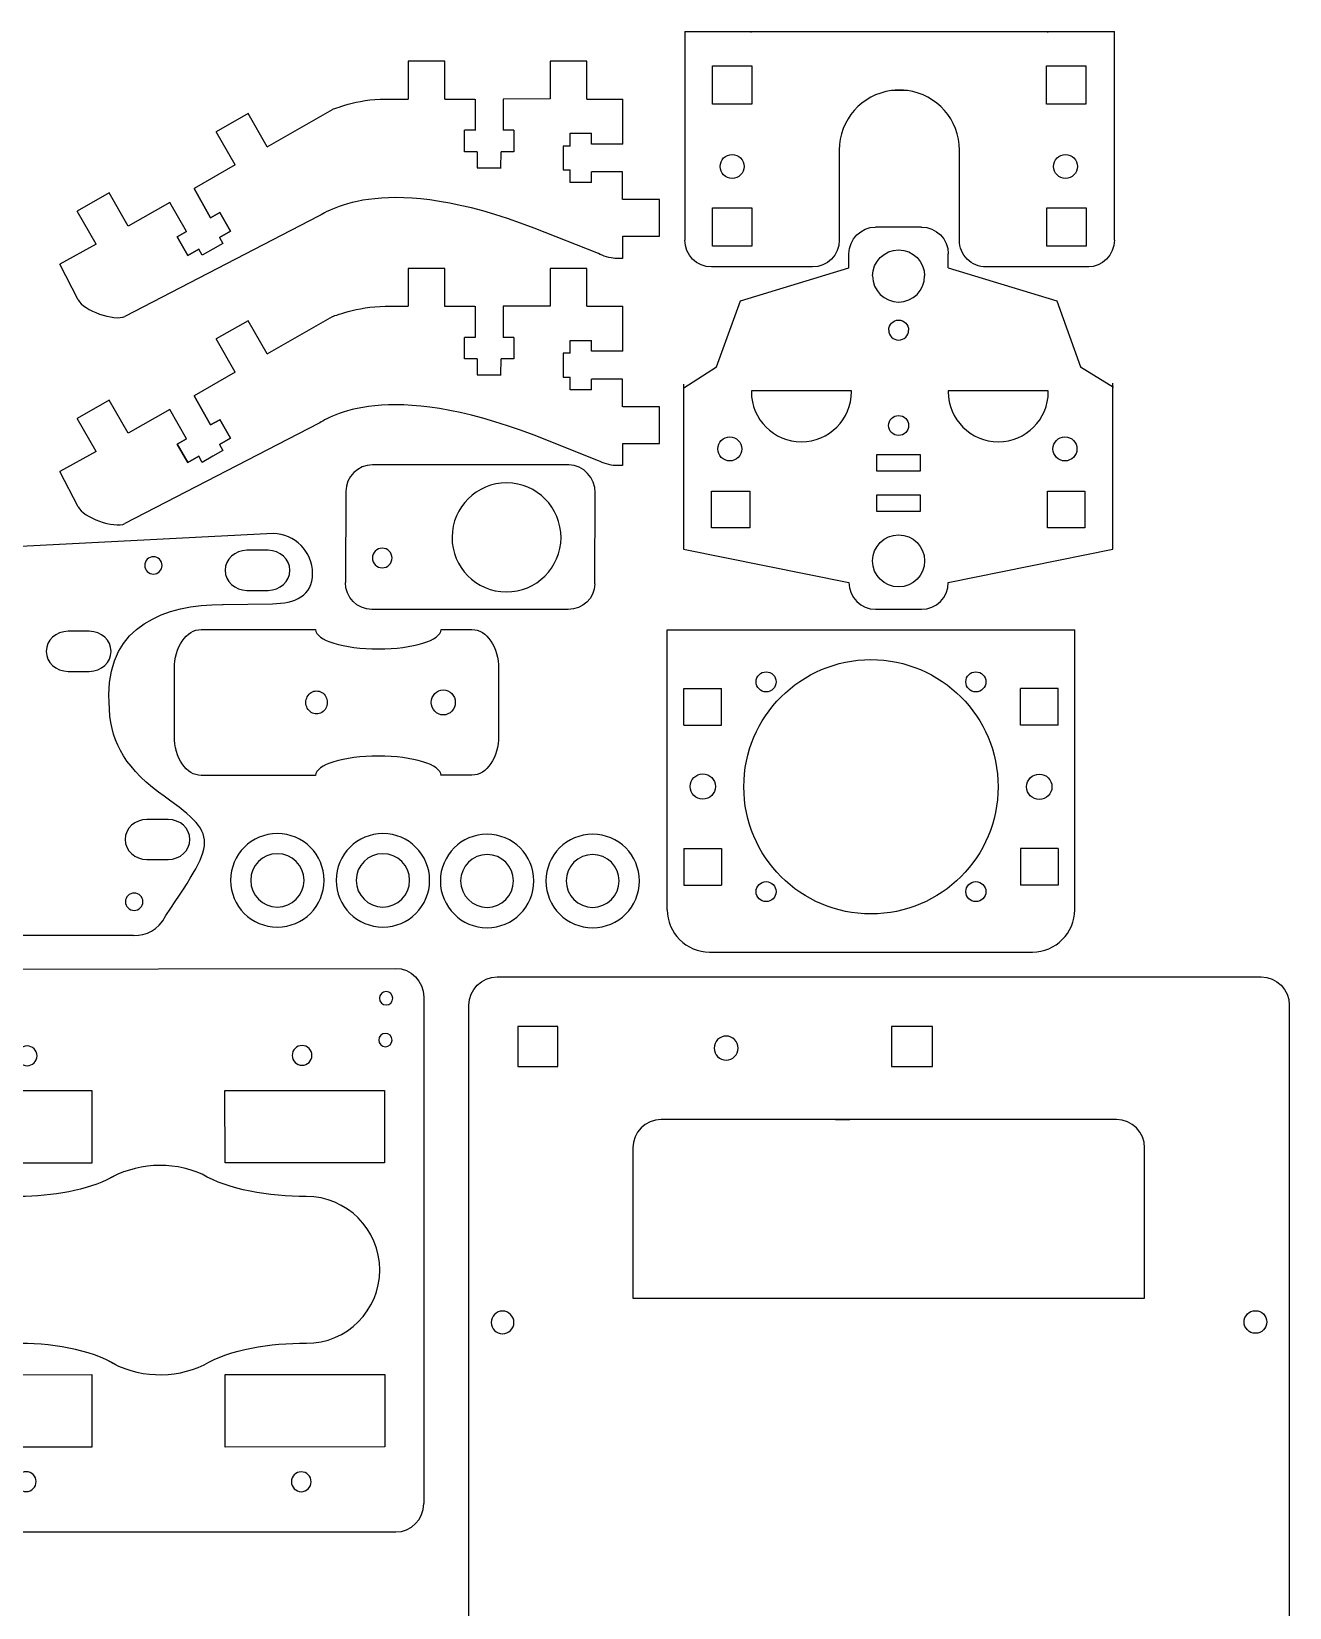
# Model space of a CAD drawing. Header units: inches. Extents: x 9 to 539, y -641 to -10.
# Drawn here: x 350.4 to 539, y -251 to -14.9 of the extents above; entities that cross this region are included whole.
import ezdxf

# ---------------------------------------------------------------- set-up
doc = ezdxf.new("R2010")
doc.units = ezdxf.units.IN
doc.header["$MEASUREMENT"] = 0
doc.layers.add('Layer 2', color=7, linetype='Continuous')

# ---------------------------------------------------------------- blocks, each defined once
blk = doc.blocks.new('block 4')
at = {"layer": 'Layer 2', "color": 250, "lineweight": 25, "true_color": 0x231f20}
for points, knots in [([(330.16, -121.98), (330.16, -132.09), (325.19, -140.27), (319.05, -140.27), (319.05, -140.27), (302.58, -140.27), (302.58, -140.27), (302.58, -140.27), (302.61, -140.23), (302.61, -140.23), (299.84, -140.23), (297.59, -142.48), (297.59, -145.25), (297.59, -148.02), (299.84, -150.26), (302.61, -150.26), (302.61, -150.26), (302.74, -150.3), (302.74, -150.3), (302.74, -150.3), (365.75, -150.3), (365.75, -150.3), (365.75, -150.3), (365.75, -150.33), (365.75, -150.33), (367.66, -150.33), (369.41, -149.61), (370.57, -147.35), (378.63, -135.4), (378.63, -135.4), (368.57, -128.19), (363.37, -123.67), (362.05, -120.44), (362.05, -114.27), (362.05, -103.97), (370.43, -100.76), (379.06, -100.76), (379.06, -100.76), (379.16, -100.76), (379.16, -100.76), (379.16, -100.76), (386.57, -100.63), (386.57, -100.63), (389.89, -100.63), (392.58, -99.45), (392.58, -96.13), (392.58, -92.83), (389.92, -90.16), (386.64, -90.13), (386.64, -90.13), (335.2, -92.75), (335.2, -92.75), (335.2, -92.75), (335.4, -88.02), (335.4, -88.02), (335.4, -84.63), (333.89, -83.14), (332.03, -83.14), (332.03, -83.14), (327.51, -83.06), (327.51, -83.06), (325.64, -83.06), (324.14, -84.55), (324.14, -87.93), (324.14, -87.93), (324.14, -92.82), (324.14, -92.82), (324.14, -92.82), (324.13, -92.73), (324.13, -92.73), (324.13, -98.59), (324.13, -98.59), (330.15, -105.76)], [0, 0, 0, 0, 1, 1, 1, 2, 2, 2, 3, 3, 3, 4, 4, 4, 5, 5, 5, 6, 6, 6, 7, 7, 7, 8, 8, 8, 9, 9, 9, 10, 10, 10, 11, 11, 11, 12, 12, 12, 13, 13, 13, 14, 14, 14, 15, 15, 15, 16, 16, 16, 17, 17, 17, 18, 18, 18, 19, 19, 19, 20, 20, 20, 21, 21, 21, 22, 22, 22, 23, 23, 23, 24, 24, 24, 24]), ([(370.02, -94.9), (370.02, -95.62), (369.44, -96.2), (368.72, -96.2), (368, -96.2), (367.42, -95.62), (367.42, -94.9), (367.42, -94.18), (368, -93.6), (368.72, -93.6), (369.44, -93.6), (370.02, -94.18), (370.02, -94.9)], [0, 0, 0, 0, 1, 1, 1, 2, 2, 2, 3, 3, 3, 4, 4, 4, 4]), ([(389.17, -95.63), (389.17, -97.29), (387.71, -98.63), (385.91, -98.63), (385.91, -98.63), (382.73, -98.63), (382.73, -98.63), (380.93, -98.63), (379.46, -97.29), (379.46, -95.63), (379.46, -93.97), (380.93, -92.63), (382.73, -92.63), (382.73, -92.63), (385.91, -92.63), (385.91, -92.63), (387.71, -92.63), (389.17, -93.97), (389.17, -95.63)], [0, 0, 0, 0, 1, 1, 1, 2, 2, 2, 3, 3, 3, 4, 4, 4, 5, 5, 5, 6, 6, 6, 6]), ([(362.37, -107.77), (362.37, -109.42), (360.91, -110.77), (359.11, -110.77), (359.11, -110.77), (355.93, -110.77), (355.93, -110.77), (354.12, -110.77), (352.66, -109.42), (352.66, -107.77), (352.66, -106.11), (354.12, -104.76), (355.93, -104.76), (355.93, -104.76), (359.11, -104.76), (359.11, -104.76), (360.91, -104.76), (362.37, -106.11), (362.37, -107.77)], [0, 0, 0, 0, 1, 1, 1, 2, 2, 2, 3, 3, 3, 4, 4, 4, 5, 5, 5, 6, 6, 6, 6]), ([(374.19, -135.95), (374.19, -137.61), (372.73, -138.96), (370.93, -138.96), (370.93, -138.96), (367.75, -138.96), (367.75, -138.96), (365.95, -138.96), (364.48, -137.61), (364.48, -135.95), (364.48, -134.3), (365.95, -132.95), (367.75, -132.95), (367.75, -132.95), (370.93, -132.95), (370.93, -132.95), (372.73, -132.95), (374.19, -134.3), (374.19, -135.95)], [0, 0, 0, 0, 1, 1, 1, 2, 2, 2, 3, 3, 3, 4, 4, 4, 5, 5, 5, 6, 6, 6, 6]), ([(367.14, -145.28), (367.14, -146), (366.55, -146.58), (365.83, -146.58), (365.12, -146.58), (364.53, -146), (364.53, -145.28), (364.53, -144.56), (365.12, -143.98), (365.83, -143.98), (366.55, -143.98), (367.14, -144.56), (367.14, -145.28)], [0, 0, 0, 0, 1, 1, 1, 2, 2, 2, 3, 3, 3, 4, 4, 4, 4])]:
    blk.add_open_spline(points, degree=3, knots=knots, dxfattribs=at)
blk = doc.blocks.new('block 47')
at = {"layer": 'Layer 2', "color": 250, "lineweight": 25, "true_color": 0x231f20}
for points in [[(420.24, -156.55), (534.71, -156.55)], [(538.94, -160.79), (538.97, -406.97)], [(429.34, -163.96), (423.32, -163.96)], [(423.32, -163.96), (423.32, -169.96)], [(429.34, -169.96), (429.34, -163.96)], [(485.47, -163.96), (479.34, -163.96)], [(479.34, -163.96), (479.34, -169.96)], [(485.47, -169.96), (485.47, -163.96)], [(423.32, -169.96), (429.34, -169.96)], [(479.34, -169.96), (485.47, -169.96)], [(470.93, -177.92), (444.79, -177.92)], [(473.07, -177.94), (470.91, -177.94)], [(473.07, -177.92), (470.93, -177.92)], [(513.02, -177.92), (473.07, -177.92)], [(440.56, -182.16), (440.56, -204.65)], [(517.26, -204.65), (517.26, -182.16)], [(440.56, -204.65), (465.8, -204.65)], [(465.62, -204.65), (517.26, -204.65)]]:
    blk.add_lwpolyline(points, dxfattribs=at)
blk.add_open_spline([(538.97, -406.97), (538.97, -409.3), (537.07, -411.2), (534.73, -411.2), (534.73, -411.2), (420.26, -411.2), (420.26, -411.2), (417.92, -411.2), (416.02, -409.3), (416.02, -406.97), (416.02, -406.97), (416, -160.79), (416, -160.79), (416, -158.45), (417.9, -156.55), (420.24, -156.55)], degree=3, knots=[0, 0, 0, 0, 1, 1, 1, 2, 2, 2, 3, 3, 3, 4, 4, 4, 5, 5, 5, 5], dxfattribs=at)
for points in [[(534.71, -156.55), (537.05, -156.55), (538.94, -158.45), (538.94, -160.79)], [(454.54, -165.41), (453.55, -165.41), (452.74, -166.22), (452.74, -167.21)], [(452.74, -167.21), (452.74, -168.2), (453.55, -169.01), (454.54, -169.01)], [(456.34, -167.21), (456.34, -166.22), (455.54, -165.41), (454.54, -165.41)], [(454.54, -169.01), (455.54, -169.01), (456.34, -168.2), (456.34, -167.21)], [(444.79, -177.92), (442.45, -177.92), (440.56, -179.82), (440.56, -182.16)], [(517.26, -182.16), (517.26, -179.82), (515.36, -177.92), (513.02, -177.92)], [(421.04, -206.61), (420.1, -206.61), (419.34, -207.37), (419.34, -208.31)], [(422.74, -208.31), (422.74, -207.37), (421.98, -206.61), (421.04, -206.61)], [(532.16, -208.24), (532.16, -207.31), (532.92, -206.55), (533.86, -206.55)], [(533.86, -206.55), (534.79, -206.55), (535.56, -207.31), (535.56, -208.24)], [(419.34, -208.31), (419.34, -209.25), (420.1, -210.01), (421.04, -210.01)], [(421.04, -210.01), (421.98, -210.01), (422.74, -209.25), (422.74, -208.31)], [(533.86, -209.94), (532.92, -209.94), (532.16, -209.18), (532.16, -208.24)], [(535.56, -208.24), (535.56, -209.18), (534.79, -209.94), (533.86, -209.94)]]:
    blk.add_open_spline(points, degree=3, dxfattribs=at)
blk = doc.blocks.new('block 53')
at = {"layer": 'Layer 2', "color": 250, "lineweight": 25, "true_color": 0x231f20}
for points in [[(394.29, -142.08), (394.29, -145.95), (391.15, -149.08), (387.29, -149.08), (383.42, -149.08), (380.29, -145.95), (380.29, -142.08), (380.29, -138.22), (383.42, -135.08), (387.29, -135.08), (391.15, -135.08), (394.29, -138.22), (394.29, -142.08)], [(391.29, -142.08), (391.29, -144.29), (389.5, -146.08), (387.29, -146.08), (385.08, -146.08), (383.29, -144.29), (383.29, -142.08), (383.29, -139.87), (385.08, -138.08), (387.29, -138.08), (389.5, -138.08), (391.29, -139.87), (391.29, -142.08)]]:
    blk.add_open_spline(points, degree=3, knots=[0, 0, 0, 0, 1, 1, 1, 2, 2, 2, 3, 3, 3, 4, 4, 4, 4], dxfattribs=at)
blk = doc.blocks.new('block 54')
at = {"layer": 'Layer 2', "color": 250, "lineweight": 25, "true_color": 0x231f20}
for points in [[(425.72, -142.17), (425.72, -146.03), (422.58, -149.17), (418.72, -149.17), (414.85, -149.17), (411.72, -146.03), (411.72, -142.17), (411.72, -138.3), (414.85, -135.17), (418.72, -135.17), (422.58, -135.17), (425.72, -138.3), (425.72, -142.17)], [(422.68, -142.17), (422.68, -144.36), (420.9, -146.13), (418.72, -146.13), (416.53, -146.13), (414.76, -144.36), (414.76, -142.17), (414.76, -139.98), (416.53, -138.21), (418.72, -138.21), (420.9, -138.21), (422.68, -139.98), (422.68, -142.17)]]:
    blk.add_open_spline(points, degree=3, knots=[0, 0, 0, 0, 1, 1, 1, 2, 2, 2, 3, 3, 3, 4, 4, 4, 4], dxfattribs=at)
blk = doc.blocks.new('block 55')
at = {"layer": 'Layer 2', "color": 250, "lineweight": 25, "true_color": 0x231f20}
for points in [[(410.11, -142.08), (410.11, -145.95), (406.98, -149.08), (403.11, -149.08), (399.25, -149.08), (396.11, -145.95), (396.11, -142.08), (396.11, -138.22), (399.25, -135.08), (403.11, -135.08), (406.98, -135.08), (410.11, -138.22), (410.11, -142.08)], [(407.11, -142.08), (407.11, -144.29), (405.32, -146.08), (403.11, -146.08), (400.9, -146.08), (399.11, -144.29), (399.11, -142.08), (399.11, -139.87), (400.9, -138.08), (403.11, -138.08), (405.32, -138.08), (407.11, -139.87), (407.11, -142.08)]]:
    blk.add_open_spline(points, degree=3, knots=[0, 0, 0, 0, 1, 1, 1, 2, 2, 2, 3, 3, 3, 4, 4, 4, 4], dxfattribs=at)
blk = doc.blocks.new('block 56')
at = {"layer": 'Layer 2', "color": 250, "lineweight": 25, "true_color": 0x231f20}
for points in [[(441.54, -142.17), (441.54, -146.03), (438.41, -149.17), (434.54, -149.17), (430.68, -149.17), (427.54, -146.03), (427.54, -142.17), (427.54, -138.3), (430.68, -135.17), (434.54, -135.17), (438.41, -135.17), (441.54, -138.3), (441.54, -142.17)], [(438.5, -142.17), (438.5, -144.36), (436.73, -146.13), (434.54, -146.13), (432.36, -146.13), (430.58, -144.36), (430.58, -142.17), (430.58, -139.98), (432.36, -138.21), (434.54, -138.21), (436.73, -138.21), (438.5, -139.98), (438.5, -142.17)]]:
    blk.add_open_spline(points, degree=3, knots=[0, 0, 0, 0, 1, 1, 1, 2, 2, 2, 3, 3, 3, 4, 4, 4, 4], dxfattribs=at)
blk = doc.blocks.new('block 57')
at = {"layer": 'Layer 2', "color": 250, "lineweight": 25, "true_color": 0x231f20}
for points in [[(371.86, -120.46), (371.86, -110.4)], [(420.45, -110.4), (420.45, -120.46)]]:
    blk.add_lwpolyline(points, dxfattribs=at)
for points in [[(371.86, -110.4), (371.86, -107.15), (373.65, -104.5), (375.86, -104.5)], [(375.86, -104.5), (375.86, -104.5), (384.11, -104.5), (393.02, -104.5)], [(393.02, -104.5), (393.02, -106.11), (397.23, -107.4), (402.43, -107.4)], [(402.43, -107.4), (407.62, -107.4), (411.83, -106.11), (411.83, -104.5)], [(411.83, -104.5), (414.69, -104.5), (416.45, -104.5), (416.45, -104.5)], [(416.45, -104.5), (418.66, -104.5), (420.45, -107.14), (420.45, -110.4)], [(391.56, -115.42), (391.56, -115.12), (391.64, -114.82), (391.78, -114.56)], [(391.78, -116.28), (391.64, -116.02), (391.56, -115.72), (391.56, -115.42)], [(391.78, -114.56), (391.92, -114.3), (392.12, -114.08), (392.36, -113.93)], [(392.36, -113.93), (392.61, -113.78), (392.89, -113.7), (393.16, -113.7)], [(393.16, -113.7), (393.44, -113.7), (393.72, -113.78), (393.96, -113.93)], [(393.96, -113.93), (394.21, -114.08), (394.41, -114.3), (394.55, -114.56)], [(394.55, -114.56), (394.69, -114.82), (394.76, -115.12), (394.76, -115.42)], [(394.76, -115.42), (394.76, -115.72), (394.69, -116.02), (394.55, -116.28)], [(410.36, -115.42), (410.36, -114.39), (411.17, -113.55), (412.16, -113.55)], [(412.16, -117.3), (411.17, -117.3), (410.36, -116.46), (410.36, -115.42)], [(412.16, -113.55), (413.15, -113.55), (413.96, -114.39), (413.96, -115.42)], [(413.96, -115.42), (413.96, -116.46), (413.15, -117.3), (412.16, -117.3)], [(392.36, -116.91), (392.12, -116.76), (391.92, -116.54), (391.78, -116.28)], [(393.16, -117.14), (392.89, -117.14), (392.61, -117.06), (392.36, -116.91)], [(393.96, -116.91), (393.72, -117.06), (393.44, -117.14), (393.16, -117.14)], [(394.55, -116.28), (394.41, -116.54), (394.21, -116.76), (393.96, -116.91)], [(375.86, -126.36), (373.65, -126.36), (371.86, -123.72), (371.86, -120.46)], [(420.45, -120.42), (420.45, -123.68), (418.66, -126.32), (416.45, -126.32)], [(402.43, -123.46), (397.23, -123.46), (393.02, -124.76), (393.02, -126.36)], [(411.83, -126.36), (411.83, -124.76), (407.62, -123.46), (402.43, -123.46)], [(393.02, -126.36), (384.11, -126.36), (375.86, -126.36), (375.86, -126.36)], [(416.39, -126.32), (415.87, -126.32), (412.47, -126.32), (411.83, -126.32)]]:
    blk.add_open_spline(points, degree=3, dxfattribs=at)
blk = doc.blocks.new('block 79')
at = {"layer": 'Layer 2', "color": 250, "lineweight": 25, "true_color": 0x231f20}
for points in [[(430.96, -79.84), (401.57, -79.84)], [(397.55, -83.82), (397.48, -97.47)], [(434.86, -97.66), (434.94, -84.02)]]:
    blk.add_lwpolyline(points, dxfattribs=at)
for points in [[(401.57, -79.84), (399.36, -79.83), (397.56, -81.61), (397.55, -83.82)], [(434.94, -84.02), (434.95, -81.81), (433.17, -79.86), (430.96, -79.84)], [(421.68, -82.54), (417.17, -82.51), (413.49, -86.15), (413.47, -90.66)], [(429.8, -90.74), (429.82, -86.23), (426.18, -82.56), (421.68, -82.54)], [(413.47, -90.66), (413.45, -95.16), (417.08, -98.84), (421.59, -98.86)], [(421.59, -98.86), (426.1, -98.89), (429.77, -95.25), (429.8, -90.74)]]:
    blk.add_open_spline(points, degree=3, dxfattribs=at)
blk.add_open_spline([(434.86, -97.66), (434.85, -99.87), (433.05, -101.5), (430.85, -101.49), (430.85, -101.49), (430.37, -101.49), (430.37, -101.49), (430.37, -101.49), (430.37, -101.49), (430.37, -101.49), (430.32, -101.49), (430.26, -101.49), (430.21, -101.49), (430.21, -101.49), (401.45, -101.49), (401.45, -101.49), (399.25, -101.47), (397.46, -99.67), (397.48, -97.47)], degree=3, knots=[0, 0, 0, 0, 1, 1, 1, 2, 2, 2, 3, 3, 3, 4, 4, 4, 5, 5, 5, 6, 6, 6, 6], dxfattribs=at)
blk = doc.blocks.new('block 78')
at = {"layer": 'Layer 2', "color": 250, "lineweight": 25, "true_color": 0x231f20}
blk.add_open_spline([(403.01, -95.25), (402.2, -95.25), (401.54, -94.59), (401.54, -93.78), (401.54, -92.97), (402.2, -92.32), (403.01, -92.32), (403.82, -92.32), (404.47, -92.97), (404.47, -93.78), (404.47, -94.59), (403.82, -95.25), (403.01, -95.25)], degree=3, knots=[0, 0, 0, 0, 1, 1, 1, 2, 2, 2, 3, 3, 3, 4, 4, 4, 4], dxfattribs=at)
at = {"layer": 'Layer 2'}
blk.add_blockref('block 79', (0, 0), dxfattribs=at)
blk = doc.blocks.new('block 80')
at = {"layer": 'Layer 2', "color": 250, "lineweight": 25, "true_color": 0x231f20}
for points in [[(335.56, -184.44), (335.55, -173.58)], [(335.68, -173.58), (359.48, -173.57)], [(359.48, -173.57), (359.48, -184.43)], [(379.44, -173.56), (403.36, -173.55)], [(379.45, -184.42), (379.44, -173.56)], [(403.36, -173.55), (403.37, -184.41)], [(359.48, -184.43), (335.56, -184.44)], [(403.37, -184.41), (379.45, -184.42)], [(335.58, -227), (335.57, -216.14)], [(335.7, -216.14), (359.5, -216.13)], [(359.5, -216.13), (359.5, -226.99)], [(379.46, -216.12), (403.38, -216.11)], [(379.47, -226.98), (379.46, -216.12)], [(403.38, -216.11), (403.39, -226.97)], [(359.5, -226.99), (335.58, -227)], [(403.39, -226.97), (379.47, -226.98)], [(333.93, -239.7), (353.54, -239.7)], [(353.12, -239.7), (405.02, -239.7)]]:
    blk.add_lwpolyline(points, dxfattribs=at)
for points, knots in [([(333.93, -239.7), (331.59, -239.7), (329.68, -237.83), (329.68, -235.5), (329.68, -235.5), (329.68, -159.59), (329.68, -159.59), (329.68, -157.26), (331.55, -155.36), (333.89, -155.36), (333.89, -155.36), (404.98, -155.26), (404.98, -155.26), (407.32, -155.26), (409.24, -157.22), (409.24, -159.56), (409.24, -159.56), (409.24, -235.46), (409.24, -235.46)], [0, 0, 0, 0, 1, 1, 1, 2, 2, 2, 3, 3, 3, 4, 4, 4, 5, 5, 5, 6, 6, 6, 6]), ([(404.59, -159.75), (404.59, -160.3), (404.14, -160.75), (403.59, -160.75), (403.03, -160.75), (402.59, -160.3), (402.59, -159.75), (402.59, -159.19), (403.03, -158.75), (403.59, -158.75), (404.14, -158.75), (404.59, -159.19), (404.59, -159.75)], [0, 0, 0, 0, 1, 1, 1, 2, 2, 2, 3, 3, 3, 4, 4, 4, 4]), ([(404.48, -166), (404.48, -166.55), (404.03, -167), (403.48, -167), (402.93, -167), (402.48, -166.55), (402.48, -166), (402.48, -165.45), (402.93, -165), (403.48, -165), (404.03, -165), (404.48, -165.45), (404.48, -166)], [0, 0, 0, 0, 1, 1, 1, 2, 2, 2, 3, 3, 3, 4, 4, 4, 4]), ([(351.27, -168.37), (351.27, -169.19), (350.61, -169.85), (349.79, -169.85), (348.97, -169.85), (348.3, -169.19), (348.3, -168.37), (348.3, -167.55), (348.97, -166.88), (349.79, -166.88), (350.61, -166.88), (351.27, -167.55), (351.27, -168.37)], [0, 0, 0, 0, 1, 1, 1, 2, 2, 2, 3, 3, 3, 4, 4, 4, 4]), ([(392.48, -168.31), (392.48, -169.13), (391.81, -169.79), (390.99, -169.79), (390.17, -169.79), (389.51, -169.13), (389.51, -168.31), (389.51, -167.49), (390.17, -166.82), (390.99, -166.82), (391.81, -166.82), (392.48, -167.49), (392.48, -168.31)], [0, 0, 0, 0, 1, 1, 1, 2, 2, 2, 3, 3, 3, 4, 4, 4, 4]), ([(363.09, -186.23), (359.66, -188.29), (354.55, -189.25), (349.53, -189.43), (349.53, -189.43), (347.64, -189.46), (347.59, -189.47), (341.59, -189.55), (336.75, -194.44), (336.75, -200.47)], [0, 0, 0, 0, 1, 1, 1, 2, 2, 2, 3, 3, 3, 3]), ([(351.15, -232.16), (351.15, -232.98), (350.49, -233.65), (349.67, -233.65), (348.85, -233.65), (348.18, -232.98), (348.18, -232.16), (348.18, -231.34), (348.85, -230.68), (349.67, -230.68), (350.49, -230.68), (351.15, -231.34), (351.15, -232.16)], [0, 0, 0, 0, 1, 1, 1, 2, 2, 2, 3, 3, 3, 4, 4, 4, 4]), ([(392.36, -232.18), (392.36, -233), (391.7, -233.67), (390.88, -233.67), (390.06, -233.67), (389.39, -233), (389.39, -232.18), (389.39, -231.36), (390.06, -230.7), (390.88, -230.7), (391.7, -230.7), (392.36, -231.36), (392.36, -232.18)], [0, 0, 0, 0, 1, 1, 1, 2, 2, 2, 3, 3, 3, 4, 4, 4, 4])]:
    blk.add_open_spline(points, degree=3, knots=knots, dxfattribs=at)
for points in [[(376.03, -186.11), (371.32, -184.03), (366.01, -184.46), (361.76, -186.95)], [(391.58, -189.44), (386.12, -189.44), (379.87, -188.42), (376.03, -186.11)], [(402.64, -200.44), (402.63, -194.36), (397.71, -189.44), (391.63, -189.44)], [(336.75, -200.47), (336.75, -206.54), (341.68, -211.46), (347.75, -211.46)], [(391.64, -211.44), (397.72, -211.44), (402.64, -206.51), (402.64, -200.44)], [(363.15, -214.67), (359.31, -212.38), (353.13, -211.32), (347.8, -211.46)], [(376.3, -214.67), (380.13, -212.37), (386.31, -211.31), (391.64, -211.44)], [(361.73, -213.93), (366.38, -216.68), (371.75, -216.81), (376.3, -214.67)], [(405.02, -239.7), (407.36, -239.7), (409.24, -237.8), (409.24, -235.46)]]:
    blk.add_open_spline(points, degree=3, dxfattribs=at)
blk = doc.blocks.new('block 90')
at = {"layer": 'Layer 2', "color": 250, "lineweight": 25, "true_color": 0x231f20}
blk.add_lwpolyline([(452.07, -152.82), (500.43, -152.82)], dxfattribs=at)
blk = doc.blocks.new('block 91')
at = {"layer": 'Layer 2', "color": 250, "lineweight": 25, "true_color": 0x231f20}
blk.add_lwpolyline([(445.72, -104.57), (506.78, -104.57)], dxfattribs=at)
blk = doc.blocks.new('block 92')
at = {"layer": 'Layer 2', "color": 250, "lineweight": 25, "true_color": 0x231f20}
blk.add_lwpolyline([(506.78, -146.47), (506.78, -104.57)], dxfattribs=at)
blk = doc.blocks.new('block 93')
at = {"layer": 'Layer 2', "color": 250, "lineweight": 25, "true_color": 0x231f20}
blk.add_open_spline([(500.43, -152.82), (503.94, -152.82), (506.78, -149.98), (506.78, -146.47)], degree=3, dxfattribs=at)
blk = doc.blocks.new('block 94')
at = {"layer": 'Layer 2', "color": 250, "lineweight": 25, "true_color": 0x231f20}
blk.add_lwpolyline([(445.72, -146.47), (445.72, -104.57)], dxfattribs=at)
blk = doc.blocks.new('block 95')
at = {"layer": 'Layer 2', "color": 250, "lineweight": 25, "true_color": 0x231f20}
blk.add_open_spline([(445.72, -146.47), (445.72, -149.98), (448.56, -152.82), (452.07, -152.82)], degree=3, dxfattribs=at)
blk = doc.blocks.new('block 96')
at = {"layer": 'Layer 2', "color": 250, "lineweight": 25, "true_color": 0x231f20}
blk.add_open_spline([(495.3, -128.06), (495.3, -117.54), (486.77, -109.01), (476.25, -109.01), (465.73, -109.01), (457.2, -117.54), (457.2, -128.06), (457.2, -138.58), (465.73, -147.11), (476.25, -147.11), (486.77, -147.11), (495.3, -138.58), (495.3, -128.06), (495.3, -128.06), (495.3, -128.06), (495.3, -128.06)], degree=3, knots=[0, 0, 0, 0, 1, 1, 1, 2, 2, 2, 3, 3, 3, 4, 4, 4, 5, 5, 5, 5], dxfattribs=at)
blk = doc.blocks.new('block 97')
at = {"layer": 'Layer 2', "color": 250, "lineweight": 25, "true_color": 0x231f20}
blk.add_open_spline([(462.03, -143.77), (462.03, -142.95), (461.36, -142.27), (460.53, -142.27), (459.71, -142.27), (459.03, -142.95), (459.03, -143.77), (459.03, -144.6), (459.71, -145.27), (460.53, -145.27), (461.36, -145.27), (462.03, -144.6), (462.03, -143.77), (462.03, -143.77), (462.03, -143.77), (462.03, -143.77)], degree=3, knots=[0, 0, 0, 0, 1, 1, 1, 2, 2, 2, 3, 3, 3, 4, 4, 4, 5, 5, 5, 5], dxfattribs=at)
blk = doc.blocks.new('block 98')
at = {"layer": 'Layer 2', "color": 250, "lineweight": 25, "true_color": 0x231f20}
blk.add_open_spline([(462.03, -112.34), (462.03, -111.51), (461.36, -110.84), (460.53, -110.84), (459.71, -110.84), (459.03, -111.51), (459.03, -112.34), (459.03, -113.17), (459.71, -113.84), (460.53, -113.84), (461.36, -113.84), (462.03, -113.17), (462.03, -112.34), (462.03, -112.34), (462.03, -112.34), (462.03, -112.34)], degree=3, knots=[0, 0, 0, 0, 1, 1, 1, 2, 2, 2, 3, 3, 3, 4, 4, 4, 5, 5, 5, 5], dxfattribs=at)
blk = doc.blocks.new('block 99')
at = {"layer": 'Layer 2', "color": 250, "lineweight": 25, "true_color": 0x231f20}
blk.add_open_spline([(493.47, -143.77), (493.47, -142.95), (492.79, -142.27), (491.97, -142.27), (491.14, -142.27), (490.47, -142.95), (490.47, -143.77), (490.47, -144.6), (491.14, -145.27), (491.97, -145.27), (492.79, -145.27), (493.47, -144.6), (493.47, -143.77), (493.47, -143.77), (493.47, -143.77), (493.47, -143.77)], degree=3, knots=[0, 0, 0, 0, 1, 1, 1, 2, 2, 2, 3, 3, 3, 4, 4, 4, 5, 5, 5, 5], dxfattribs=at)
blk = doc.blocks.new('block 100')
at = {"layer": 'Layer 2', "color": 250, "lineweight": 25, "true_color": 0x231f20}
blk.add_open_spline([(493.47, -112.34), (493.47, -111.51), (492.79, -110.84), (491.97, -110.84), (491.14, -110.84), (490.47, -111.51), (490.47, -112.34), (490.47, -113.17), (491.14, -113.84), (491.97, -113.84), (492.79, -113.84), (493.47, -113.17), (493.47, -112.34), (493.47, -112.34), (493.47, -112.34), (493.47, -112.34)], degree=3, knots=[0, 0, 0, 0, 1, 1, 1, 2, 2, 2, 3, 3, 3, 4, 4, 4, 5, 5, 5, 5], dxfattribs=at)
blk = doc.blocks.new('block 101')
at = {"layer": 'Layer 2', "color": 250, "lineweight": 25, "true_color": 0x231f20}
blk.add_lwpolyline([(448.21, -142.81), (453.83, -142.81)], dxfattribs=at)
blk = doc.blocks.new('block 102')
at = {"layer": 'Layer 2', "color": 250, "lineweight": 25, "true_color": 0x231f20}
blk.add_lwpolyline([(448.21, -137.31), (453.83, -137.31)], dxfattribs=at)
blk = doc.blocks.new('block 103')
at = {"layer": 'Layer 2', "color": 250, "lineweight": 25, "true_color": 0x231f20}
blk.add_lwpolyline([(448.21, -113.31), (453.83, -113.31)], dxfattribs=at)
blk = doc.blocks.new('block 104')
at = {"layer": 'Layer 2', "color": 250, "lineweight": 25, "true_color": 0x231f20}
blk.add_lwpolyline([(448.21, -118.81), (453.83, -118.81)], dxfattribs=at)
blk = doc.blocks.new('block 105')
at = {"layer": 'Layer 2', "color": 250, "lineweight": 25, "true_color": 0x231f20}
blk.add_lwpolyline([(453.83, -118.81), (453.83, -113.31)], dxfattribs=at)
blk = doc.blocks.new('block 106')
at = {"layer": 'Layer 2', "color": 250, "lineweight": 25, "true_color": 0x231f20}
blk.add_lwpolyline([(448.21, -118.81), (448.21, -113.31)], dxfattribs=at)
blk = doc.blocks.new('block 107')
at = {"layer": 'Layer 2', "color": 250, "lineweight": 25, "true_color": 0x231f20}
blk.add_lwpolyline([(453.83, -137.31), (453.83, -142.81)], dxfattribs=at)
blk = doc.blocks.new('block 108')
at = {"layer": 'Layer 2', "color": 250, "lineweight": 25, "true_color": 0x231f20}
blk.add_lwpolyline([(448.21, -137.31), (448.21, -142.81)], dxfattribs=at)
blk = doc.blocks.new('block 109')
at = {"layer": 'Layer 2', "color": 250, "lineweight": 25, "true_color": 0x231f20}
blk.add_lwpolyline([(504.29, -142.81), (498.67, -142.81)], dxfattribs=at)
blk = doc.blocks.new('block 110')
at = {"layer": 'Layer 2', "color": 250, "lineweight": 25, "true_color": 0x231f20}
blk.add_lwpolyline([(504.29, -137.31), (498.67, -137.31)], dxfattribs=at)
blk = doc.blocks.new('block 111')
at = {"layer": 'Layer 2', "color": 250, "lineweight": 25, "true_color": 0x231f20}
blk.add_lwpolyline([(504.29, -113.31), (498.67, -113.31)], dxfattribs=at)
blk = doc.blocks.new('block 112')
at = {"layer": 'Layer 2', "color": 250, "lineweight": 25, "true_color": 0x231f20}
blk.add_lwpolyline([(504.29, -118.81), (498.67, -118.81)], dxfattribs=at)
blk = doc.blocks.new('block 113')
at = {"layer": 'Layer 2', "color": 250, "lineweight": 25, "true_color": 0x231f20}
blk.add_lwpolyline([(498.67, -118.81), (498.67, -113.31)], dxfattribs=at)
blk = doc.blocks.new('block 114')
at = {"layer": 'Layer 2', "color": 250, "lineweight": 25, "true_color": 0x231f20}
blk.add_lwpolyline([(504.29, -118.81), (504.29, -113.31)], dxfattribs=at)
blk = doc.blocks.new('block 115')
at = {"layer": 'Layer 2', "color": 250, "lineweight": 25, "true_color": 0x231f20}
blk.add_lwpolyline([(498.67, -137.31), (498.67, -142.81)], dxfattribs=at)
blk = doc.blocks.new('block 116')
at = {"layer": 'Layer 2', "color": 250, "lineweight": 25, "true_color": 0x231f20}
blk.add_lwpolyline([(504.29, -137.31), (504.29, -142.81)], dxfattribs=at)
blk = doc.blocks.new('block 89')
at = {"layer": 'Layer 2', "color": 250, "lineweight": 25, "true_color": 0x231f20}
for points in [[(452.94, -128.02), (452.94, -126.97), (452.09, -126.12), (451.04, -126.12), (449.99, -126.12), (449.14, -126.97), (449.14, -128.02), (449.14, -129.07), (449.99, -129.92), (451.04, -129.92), (452.09, -129.92), (452.94, -129.07), (452.94, -128.02)], [(503.37, -128.06), (503.37, -127.01), (502.52, -126.16), (501.47, -126.16), (500.42, -126.16), (499.57, -127.01), (499.57, -128.06), (499.57, -129.11), (500.42, -129.96), (501.47, -129.96), (502.52, -129.96), (503.37, -129.11), (503.37, -128.06)]]:
    blk.add_open_spline(points, degree=3, knots=[0, 0, 0, 0, 1, 1, 1, 2, 2, 2, 3, 3, 3, 4, 4, 4, 4], dxfattribs=at)
at = {"layer": 'Layer 2'}
for name in ['block 91', 'block 94', 'block 92', 'block 96', 'block 98', 'block 100', 'block 103', 'block 106', 'block 105', 'block 111', 'block 113', 'block 114', 'block 104', 'block 112', 'block 102', 'block 108', 'block 107', 'block 110', 'block 115', 'block 116', 'block 101', 'block 97', 'block 99', 'block 109', 'block 95', 'block 93', 'block 90']:
    blk.add_blockref(name, (0, 0), dxfattribs=at)
blk = doc.blocks.new('block 118')
at = {"layer": 'Layer 2', "color": 250, "lineweight": 25, "true_color": 0x231f20}
for points in [[(483.83, -44.21), (476.95, -44.21)], [(472.95, -50.31), (472.95, -48.21)], [(487.83, -50.31), (487.83, -48.21)], [(448.21, -68.29), (453.12, -65.13), (456.69, -55.25), (472.95, -50.31)], [(487.83, -50.31), (504.08, -55.25), (507.66, -65.13), (512.58, -68.17)], [(448.13, -67.73), (448.13, -68.73), (448.13, -92.46)], [(512.5, -92.46), (512.5, -68.73), (512.5, -67.61)], [(477.15, -78.28), (483.64, -78.28)], [(477.15, -80.78), (477.15, -78.28)], [(483.64, -78.28), (483.64, -80.78)], [(483.64, -80.78), (477.15, -80.78)], [(452.34, -83.75), (458.09, -83.75)], [(452.34, -89.25), (452.34, -83.75)], [(458.09, -83.75), (458.09, -89.25)], [(477.15, -84.31), (483.64, -84.31)], [(477.15, -86.8), (477.15, -84.31)], [(483.64, -84.31), (483.64, -86.8)], [(502.7, -83.75), (508.32, -83.75)], [(502.7, -89.25), (502.7, -83.75)], [(508.32, -83.75), (508.32, -89.25)], [(483.64, -86.8), (477.15, -86.8)], [(458.09, -89.25), (452.34, -89.25)], [(508.32, -89.25), (502.7, -89.25)], [(448.13, -92.46), (472.95, -97.47)], [(487.83, -97.47), (512.51, -92.46)], [(476.95, -101.47), (483.83, -101.47)]]:
    blk.add_lwpolyline(points, dxfattribs=at)
for points in [[(472.95, -48.21), (472.95, -46), (474.74, -44.21), (476.95, -44.21)], [(483.83, -44.21), (486.04, -44.21), (487.83, -46), (487.83, -48.21)], [(476.49, -51.53), (476.49, -49.38), (478.24, -47.63), (480.39, -47.63)], [(480.39, -47.63), (482.55, -47.63), (484.29, -49.38), (484.29, -51.53)], [(476.49, -51.53), (476.49, -53.69), (478.24, -55.43), (480.39, -55.43)], [(480.39, -55.43), (482.55, -55.43), (484.29, -53.69), (484.29, -51.53)], [(478.9, -59.64), (478.9, -58.81), (479.57, -58.14), (480.39, -58.14)], [(480.39, -58.14), (481.22, -58.14), (481.89, -58.81), (481.89, -59.64)], [(478.9, -59.64), (478.9, -60.47), (479.57, -61.14), (480.39, -61.14)], [(480.39, -61.14), (481.22, -61.14), (481.89, -60.47), (481.89, -59.64)], [(478.89, -73.93), (478.89, -73.1), (479.56, -72.43), (480.39, -72.43)], [(480.39, -72.43), (481.22, -72.43), (481.89, -73.1), (481.89, -73.93)], [(480.39, -75.43), (479.56, -75.43), (478.89, -74.75), (478.89, -73.93)], [(481.89, -73.93), (481.89, -74.75), (481.22, -75.43), (480.39, -75.43)], [(453.29, -77.44), (453.29, -76.45), (454.1, -75.64), (455.09, -75.64)], [(455.09, -79.24), (454.1, -79.24), (453.29, -78.44), (453.29, -77.44)], [(455.09, -75.64), (456.08, -75.64), (456.89, -76.45), (456.89, -77.44)], [(456.89, -77.44), (456.89, -78.44), (456.08, -79.24), (455.09, -79.24)], [(503.52, -77.44), (503.52, -76.45), (504.33, -75.64), (505.32, -75.64)], [(505.32, -79.24), (504.33, -79.24), (503.52, -78.44), (503.52, -77.44)], [(505.32, -75.64), (506.32, -75.64), (507.12, -76.45), (507.12, -77.44)], [(507.12, -77.44), (507.12, -78.44), (506.32, -79.24), (505.32, -79.24)], [(476.49, -94.22), (476.49, -92.06), (478.24, -90.32), (480.39, -90.32)], [(480.39, -90.32), (482.55, -90.32), (484.29, -92.06), (484.29, -94.22)], [(480.39, -98.12), (478.24, -98.12), (476.49, -96.37), (476.49, -94.22)], [(484.29, -94.22), (484.29, -96.37), (482.55, -98.12), (480.39, -98.12)], [(472.95, -97.47), (472.95, -99.68), (474.74, -101.47), (476.95, -101.47)], [(483.83, -101.47), (486.04, -101.47), (487.83, -99.68), (487.83, -97.47)]]:
    blk.add_open_spline(points, degree=3, dxfattribs=at)
blk = doc.blocks.new('block 117')
at = {"layer": 'Layer 2', "color": 250, "lineweight": 25, "true_color": 0x231f20}
for points in [[(473.32, -68.87), (473.32, -73.01), (469.97, -76.36), (465.83, -76.36), (461.68, -76.36), (458.33, -73.01), (458.33, -68.87), (458.33, -68.82), (458.33, -68.77), (458.33, -68.73), (458.33, -68.73), (473.32, -68.73), (473.32, -68.73), (473.32, -68.77), (473.32, -68.82), (473.32, -68.87)], [(502.82, -68.87), (502.82, -73.01), (499.47, -76.36), (495.33, -76.36), (491.18, -76.36), (487.83, -73.01), (487.83, -68.87), (487.83, -68.82), (487.83, -68.77), (487.83, -68.73), (487.83, -68.73), (502.82, -68.73), (502.82, -68.73), (502.82, -68.77), (502.82, -68.82), (502.82, -68.87)]]:
    blk.add_open_spline(points, degree=3, knots=[0, 0, 0, 0, 1, 1, 1, 2, 2, 2, 3, 3, 3, 4, 4, 4, 5, 5, 5, 5], dxfattribs=at)
at = {"layer": 'Layer 2'}
blk.add_blockref('block 118', (0, 0), dxfattribs=at)
blk = doc.blocks.new('block 119')
at = {"layer": 'Layer 2', "color": 250, "lineweight": 25, "true_color": 0x231f20}
for points in [[(448.35, -14.91), (448.35, -31.65), (448.35, -32.88), (448.35, -46.18)], [(448.35, -14.91), (512.72, -14.91)], [(512.72, -46.18), (512.72, -14.91)], [(452.52, -25.8), (452.52, -20.05)], [(452.52, -20.05), (458.4, -20.05)], [(458.4, -20.05), (458.4, -25.8)], [(502.57, -25.8), (502.57, -20.05)], [(502.57, -20.05), (508.44, -20.05)], [(508.44, -20.05), (508.44, -25.8)], [(458.4, -25.8), (452.52, -25.8)], [(481.7, -23.76), (479.3, -23.76)], [(508.44, -25.8), (502.57, -25.8)], [(471.5, -32.68), (471.5, -46.18)], [(489.49, -46.18), (489.49, -32.68)], [(452.52, -47.06), (452.52, -41.31)], [(452.52, -41.31), (458.4, -41.31)], [(458.4, -41.31), (458.4, -47.06)], [(502.61, -47.06), (502.61, -41.31)], [(502.61, -41.31), (508.49, -41.31)], [(508.49, -41.31), (508.49, -47.06)], [(458.4, -47.06), (452.52, -47.06)], [(508.49, -47.06), (502.61, -47.06)], [(467.5, -50.18), (452.35, -50.18)], [(508.91, -50.18), (493.49, -50.18)]]:
    blk.add_lwpolyline(points, dxfattribs=at)
for points in [[(458.33, -15.06), (458.28, -15.01), (458.23, -14.96), (458.17, -14.91)], [(502.82, -14.91), (502.76, -14.95), (502.71, -15.01), (502.66, -15.06)], [(453.64, -35.13), (453.64, -34.13), (454.44, -33.33), (455.44, -33.33)], [(455.44, -36.93), (454.44, -36.93), (453.64, -36.12), (453.64, -35.13)], [(455.44, -33.33), (456.43, -33.33), (457.24, -34.13), (457.24, -35.13)], [(457.24, -35.13), (457.24, -36.12), (456.43, -36.93), (455.44, -36.93)], [(503.6, -35.13), (503.6, -34.13), (504.41, -33.32), (505.4, -33.32)], [(505.4, -36.93), (504.41, -36.93), (503.6, -36.12), (503.6, -35.13)], [(505.4, -33.32), (506.39, -33.32), (507.2, -34.13), (507.2, -35.13)], [(507.2, -35.13), (507.2, -36.12), (506.39, -36.93), (505.4, -36.93)], [(452.35, -50.18), (450.14, -50.18), (448.35, -48.39), (448.35, -46.18)], [(471.5, -46.18), (471.5, -48.39), (469.71, -50.18), (467.5, -50.18)], [(490.67, -49.01), (489.92, -48.26), (489.49, -47.24), (489.49, -46.18)], [(512.72, -46.18), (512.72, -48.39), (510.93, -50.18), (508.72, -50.18)], [(493.49, -50.18), (492.43, -50.18), (491.42, -49.76), (490.67, -49.01)]]:
    blk.add_open_spline(points, degree=3, dxfattribs=at)
for points in [[(480.5, -23.68), (480.09, -23.68), (479.69, -23.71), (479.3, -23.76), (474.9, -24.35), (471.5, -28.12), (471.5, -32.68)], [(489.5, -32.68), (489.5, -28.12), (486.1, -24.35), (481.7, -23.76), (481.31, -23.71), (480.91, -23.68), (480.5, -23.68)]]:
    blk.add_open_spline(points, degree=3, knots=[0, 0, 0, 0, 1, 1, 1, 2, 2, 2, 2], dxfattribs=at)
blk = doc.blocks.new('block 124')
at = {"layer": 'Layer 2', "color": 250, "lineweight": 25, "true_color": 0x231f20}
for points in [[(412.41, -25.05), (412.41, -19.37), (406.9, -19.37), (406.9, -25.02)], [(433.67, -25.02), (433.67, -19.35), (428.16, -19.35), (428.16, -25), (421.11, -25.02), (421.11, -29.71)], [(403.46, -25.02), (406.9, -25.02)], [(412.41, -25.02), (416.89, -25.02)], [(416.94, -25.02), (416.94, -29.71), (416.94, -29.72)], [(433.67, -25.02), (438.5, -25.02)], [(433.67, -25.03), (438.5, -25.03), (439.08, -25.03)], [(439.08, -31.77), (439.08, -25.03)], [(415.33, -32.92), (415.34, -29.71)], [(416.94, -29.71), (415.34, -29.71)], [(422.71, -29.71), (421.11, -29.71)], [(422.71, -29.71), (422.71, -32.92)], [(431.18, -30.16), (434.39, -30.16)], [(431.19, -32.07), (431.19, -30.16)], [(434.39, -31.77), (434.39, -30.16)], [(417.25, -32.92), (415.33, -32.92)], [(417.25, -32.92), (417.25, -35.31)], [(420.79, -35.31), (420.81, -32.92)], [(422.71, -32.92), (420.81, -32.92)], [(431.18, -32.07), (430.14, -32.07), (430.14, -33.8), (430.14, -35.63), (431.18, -35.63)], [(439.08, -31.77), (434.39, -31.76), (434.39, -31.76)], [(417.25, -35.31), (420.81, -35.31)], [(431.19, -37.53), (431.19, -35.63)], [(434.39, -37.54), (431.19, -37.53)], [(439.02, -35.93), (434.39, -35.93)], [(434.39, -37.54), (434.39, -35.93)], [(439.02, -40.09), (439.02, -35.93)], [(444.55, -40.09), (439.05, -40.09)], [(444.55, -45.59), (444.55, -40.09)], [(439.02, -45.59), (439.02, -48.9)], [(439.05, -45.59), (444.55, -45.59)], [(439.02, -48.9), (437.87, -48.9)]]:
    blk.add_lwpolyline(points, dxfattribs=at)
blk.add_open_spline([(437.87, -48.9), (437.21, -48.9), (436.01, -48.5), (435.43, -48.18), (435.43, -48.18), (425.75, -44.36), (425.75, -44.36)], degree=3, knots=[0, 0, 0, 0, 1, 1, 1, 2, 2, 2, 2], dxfattribs=at)
blk = doc.blocks.new('block 126')
at = {"layer": 'Layer 2', "color": 250, "lineweight": 25, "true_color": 0x231f20}
blk.add_lwpolyline([(362.07, -39.09), (357.29, -41.82)], dxfattribs=at)
blk = doc.blocks.new('block 127')
at = {"layer": 'Layer 2', "color": 250, "lineweight": 25, "true_color": 0x231f20}
blk.add_lwpolyline([(382.92, -27.2), (378.14, -29.92)], dxfattribs=at)
blk = doc.blocks.new('block 128')
at = {"layer": 'Layer 2', "color": 250, "lineweight": 25, "true_color": 0x231f20}
blk.add_lwpolyline([(385.75, -32.17), (382.92, -27.2)], dxfattribs=at)
blk = doc.blocks.new('block 129')
at = {"layer": 'Layer 2', "color": 250, "lineweight": 25, "true_color": 0x231f20}
blk.add_lwpolyline([(380.97, -34.89), (378.14, -29.92)], dxfattribs=at)
blk = doc.blocks.new('block 130')
at = {"layer": 'Layer 2', "color": 250, "lineweight": 25, "true_color": 0x231f20}
blk.add_lwpolyline([(364.91, -44.06), (362.07, -39.09)], dxfattribs=at)
blk = doc.blocks.new('block 131')
at = {"layer": 'Layer 2', "color": 250, "lineweight": 25, "true_color": 0x231f20}
blk.add_lwpolyline([(360.13, -46.79), (357.29, -41.82)], dxfattribs=at)
blk = doc.blocks.new('block 132')
at = {"layer": 'Layer 2', "color": 250, "lineweight": 25, "true_color": 0x231f20}
blk.add_open_spline([(385.75, -32.17), (385.75, -32.17), (395.55, -26.58), (395.55, -26.58), (395.55, -26.58), (399.22, -25.02), (403.46, -25.02)], degree=3, knots=[0, 0, 0, 0, 1, 1, 1, 2, 2, 2, 2], dxfattribs=at)
blk = doc.blocks.new('block 133')
at = {"layer": 'Layer 2', "color": 250, "lineweight": 25, "true_color": 0x231f20}
blk.add_lwpolyline([(380.97, -34.89), (374.8, -38.45)], dxfattribs=at)
blk = doc.blocks.new('block 134')
at = {"layer": 'Layer 2', "color": 250, "lineweight": 25, "true_color": 0x231f20}
blk.add_lwpolyline([(371.18, -40.51), (364.91, -44.06)], dxfattribs=at)
blk = doc.blocks.new('block 135')
at = {"layer": 'Layer 2', "color": 250, "lineweight": 25, "true_color": 0x231f20}
blk.add_lwpolyline([(360.13, -46.79), (354.7, -49.78)], dxfattribs=at)
blk = doc.blocks.new('block 136')
at = {"layer": 'Layer 2', "color": 250, "lineweight": 25, "true_color": 0x231f20}
blk.add_lwpolyline([(393.48, -42.58), (364.45, -57.58)], dxfattribs=at)
blk = doc.blocks.new('block 137')
at = {"layer": 'Layer 2', "color": 250, "lineweight": 25, "true_color": 0x231f20}
blk.add_open_spline([(425.75, -44.36), (403.7, -35.81), (394.92, -41.74), (393.48, -42.58)], degree=3, dxfattribs=at)
blk = doc.blocks.new('block 138')
at = {"layer": 'Layer 2', "color": 250, "lineweight": 25, "true_color": 0x231f20}
blk.add_lwpolyline([(357.43, -55.09), (354.7, -49.78)], dxfattribs=at)
blk = doc.blocks.new('block 139')
at = {"layer": 'Layer 2', "color": 250, "lineweight": 25, "true_color": 0x231f20}
blk.add_open_spline([(357.43, -55.09), (358.29, -56.69), (362.8, -58.37), (364.45, -57.58)], degree=3, dxfattribs=at)
blk = doc.blocks.new('block 125')
at = {"layer": 'Layer 2'}
for name in ['block 132', 'block 127', 'block 128', 'block 129', 'block 133', 'block 137', 'block 126', 'block 130', 'block 131', 'block 134', 'block 136', 'block 135', 'block 138', 'block 139']:
    blk.add_blockref(name, (0, 0), dxfattribs=at)
blk = doc.blocks.new('block 123')
at = {"layer": 'Layer 2'}
for name in ['block 124', 'block 125']:
    blk.add_blockref(name, (0, 0), dxfattribs=at)
blk = doc.blocks.new('block 122')
at = {"layer": 'Layer 2', "color": 250, "lineweight": 25, "true_color": 0x231f20}
for points in [[(374.8, -38.45), (374.8, -38.45)], [(375.52, -47.51), (373.86, -48.45), (372.27, -45.67), (373.67, -44.87), (371.18, -40.51)], [(371.18, -40.51), (371.18, -40.51)], [(378.61, -45.75), (379.13, -46.66), (377.63, -47.51), (376.04, -48.42), (375.52, -47.51)]]:
    blk.add_lwpolyline(points, dxfattribs=at)
for points in [[(374.8, -38.45), (374.8, -38.45), (377.29, -42.81), (377.29, -42.81), (377.29, -42.81), (374.8, -38.45), (374.8, -38.45)], [(377.29, -42.81), (377.29, -42.81), (378.68, -42.02), (378.68, -42.02), (378.68, -42.02), (377.29, -42.81), (377.29, -42.81)], [(380.27, -44.8), (380.27, -44.8), (378.68, -42.01), (378.68, -42.01), (378.68, -42.01), (380.27, -44.8), (380.27, -44.8)], [(378.61, -45.75), (378.61, -45.75), (380.27, -44.8), (380.27, -44.8), (380.27, -44.8), (378.61, -45.75), (378.61, -45.75)], [(372.27, -45.67), (372.27, -45.67), (373.67, -44.87), (373.67, -44.87), (373.67, -44.87), (372.27, -45.67), (372.27, -45.67)], [(372.27, -45.67), (372.27, -45.67), (373.86, -48.45), (373.86, -48.45), (373.86, -48.45), (372.27, -45.67), (372.27, -45.67)], [(373.86, -48.45), (373.86, -48.45), (375.52, -47.51), (375.52, -47.51), (375.52, -47.51), (373.86, -48.45), (373.86, -48.45)]]:
    blk.add_open_spline(points, degree=3, knots=[0, 0, 0, 0, 1, 1, 1, 2, 2, 2, 2], dxfattribs=at)
at = {"layer": 'Layer 2'}
blk.add_blockref('block 123', (0, 0), dxfattribs=at)
blk = doc.blocks.new('block 142')
at = {"layer": 'Layer 2', "color": 250, "lineweight": 25, "true_color": 0x231f20}
for points in [[(412.41, -56.09), (412.41, -50.41), (406.9, -50.41), (406.9, -56.07)], [(433.67, -56.07), (433.67, -50.39), (428.16, -50.39), (428.16, -56.04), (421.11, -56.07), (421.11, -60.75)], [(403.46, -56.07), (406.9, -56.07)], [(412.41, -56.07), (416.89, -56.07)], [(416.94, -56.07), (416.94, -60.75), (416.94, -60.76)], [(433.67, -56.07), (438.5, -56.07), (439.08, -56.07)], [(433.67, -56.07), (438.5, -56.07)], [(439.08, -62.81), (439.08, -56.07)], [(415.33, -63.96), (415.34, -60.75)], [(416.94, -60.76), (415.34, -60.76)], [(422.71, -60.76), (421.11, -60.76)], [(422.71, -60.76), (422.71, -63.96)], [(431.18, -61.2), (434.39, -61.2)], [(431.19, -63.11), (431.19, -61.2)], [(434.39, -62.81), (434.39, -61.2)], [(431.18, -63.11), (430.14, -63.11), (430.14, -64.84), (430.14, -66.67), (431.18, -66.67)], [(439.08, -62.81), (434.39, -62.8), (434.39, -62.8)], [(417.25, -63.96), (415.33, -63.96)], [(417.25, -63.96), (417.25, -66.35)], [(420.79, -66.35), (420.81, -63.96)], [(422.71, -63.96), (420.81, -63.96)], [(417.25, -66.35), (420.81, -66.35)], [(431.19, -68.57), (431.19, -66.67)], [(439.02, -66.97), (434.39, -66.97)], [(434.39, -68.58), (434.39, -66.97)], [(439.02, -71.13), (439.02, -66.97)], [(434.39, -68.58), (431.19, -68.57)], [(444.55, -71.13), (439.05, -71.13)], [(444.55, -76.63), (444.55, -71.13)], [(439.02, -76.63), (439.02, -79.94)], [(439.05, -76.63), (444.55, -76.63)], [(439.02, -79.94), (437.87, -79.94)]]:
    blk.add_lwpolyline(points, dxfattribs=at)
blk.add_open_spline([(437.87, -79.94), (437.21, -79.94), (436.01, -79.54), (435.43, -79.22), (435.43, -79.22), (425.75, -75.4), (425.75, -75.4)], degree=3, knots=[0, 0, 0, 0, 1, 1, 1, 2, 2, 2, 2], dxfattribs=at)
blk = doc.blocks.new('block 144')
at = {"layer": 'Layer 2', "color": 250, "lineweight": 25, "true_color": 0x231f20}
blk.add_lwpolyline([(362.07, -70.13), (357.29, -72.86)], dxfattribs=at)
blk = doc.blocks.new('block 145')
at = {"layer": 'Layer 2', "color": 250, "lineweight": 25, "true_color": 0x231f20}
blk.add_lwpolyline([(382.92, -58.24), (378.14, -60.96)], dxfattribs=at)
blk = doc.blocks.new('block 146')
at = {"layer": 'Layer 2', "color": 250, "lineweight": 25, "true_color": 0x231f20}
blk.add_lwpolyline([(385.75, -63.21), (382.92, -58.24)], dxfattribs=at)
blk = doc.blocks.new('block 147')
at = {"layer": 'Layer 2', "color": 250, "lineweight": 25, "true_color": 0x231f20}
blk.add_lwpolyline([(380.97, -65.93), (378.14, -60.96)], dxfattribs=at)
blk = doc.blocks.new('block 148')
at = {"layer": 'Layer 2', "color": 250, "lineweight": 25, "true_color": 0x231f20}
blk.add_lwpolyline([(364.91, -75.1), (362.07, -70.13)], dxfattribs=at)
blk = doc.blocks.new('block 149')
at = {"layer": 'Layer 2', "color": 250, "lineweight": 25, "true_color": 0x231f20}
blk.add_lwpolyline([(360.13, -77.83), (357.29, -72.86)], dxfattribs=at)
blk = doc.blocks.new('block 150')
at = {"layer": 'Layer 2', "color": 250, "lineweight": 25, "true_color": 0x231f20}
blk.add_open_spline([(385.75, -63.21), (385.75, -63.21), (395.55, -57.62), (395.55, -57.62), (395.55, -57.62), (399.22, -56.07), (403.46, -56.07)], degree=3, knots=[0, 0, 0, 0, 1, 1, 1, 2, 2, 2, 2], dxfattribs=at)
blk = doc.blocks.new('block 151')
at = {"layer": 'Layer 2', "color": 250, "lineweight": 25, "true_color": 0x231f20}
blk.add_lwpolyline([(380.97, -65.93), (374.8, -69.49)], dxfattribs=at)
blk = doc.blocks.new('block 152')
at = {"layer": 'Layer 2', "color": 250, "lineweight": 25, "true_color": 0x231f20}
blk.add_lwpolyline([(371.18, -71.55), (364.91, -75.1)], dxfattribs=at)
blk = doc.blocks.new('block 153')
at = {"layer": 'Layer 2', "color": 250, "lineweight": 25, "true_color": 0x231f20}
blk.add_lwpolyline([(360.13, -77.83), (354.7, -80.83)], dxfattribs=at)
blk = doc.blocks.new('block 154')
at = {"layer": 'Layer 2', "color": 250, "lineweight": 25, "true_color": 0x231f20}
blk.add_lwpolyline([(393.48, -73.62), (364.45, -88.62)], dxfattribs=at)
blk = doc.blocks.new('block 155')
at = {"layer": 'Layer 2', "color": 250, "lineweight": 25, "true_color": 0x231f20}
blk.add_open_spline([(425.75, -75.4), (403.7, -66.85), (394.92, -72.78), (393.48, -73.62)], degree=3, dxfattribs=at)
blk = doc.blocks.new('block 156')
at = {"layer": 'Layer 2', "color": 250, "lineweight": 25, "true_color": 0x231f20}
blk.add_lwpolyline([(357.43, -86.13), (354.7, -80.83)], dxfattribs=at)
blk = doc.blocks.new('block 157')
at = {"layer": 'Layer 2', "color": 250, "lineweight": 25, "true_color": 0x231f20}
blk.add_open_spline([(357.43, -86.13), (358.29, -87.73), (362.8, -89.41), (364.45, -88.62)], degree=3, dxfattribs=at)
blk = doc.blocks.new('block 143')
at = {"layer": 'Layer 2'}
for name in ['block 150', 'block 145', 'block 146', 'block 147', 'block 151', 'block 155', 'block 144', 'block 148', 'block 149', 'block 152', 'block 154', 'block 153', 'block 156', 'block 157']:
    blk.add_blockref(name, (0, 0), dxfattribs=at)
blk = doc.blocks.new('block 141')
at = {"layer": 'Layer 2'}
for name in ['block 142', 'block 143']:
    blk.add_blockref(name, (0, 0), dxfattribs=at)
blk = doc.blocks.new('block 140')
at = {"layer": 'Layer 2', "color": 250, "lineweight": 25, "true_color": 0x231f20}
for points in [[(374.8, -69.49), (374.8, -69.49)], [(375.52, -78.55), (373.86, -79.49), (372.27, -76.71), (373.67, -75.91), (371.18, -71.55)], [(371.18, -71.55), (371.18, -71.55)], [(378.61, -76.79), (379.13, -77.7), (377.63, -78.55), (376.04, -79.46), (375.52, -78.55)]]:
    blk.add_lwpolyline(points, dxfattribs=at)
for points in [[(374.8, -69.49), (374.8, -69.49), (377.29, -73.85), (377.29, -73.85), (377.29, -73.85), (374.8, -69.49), (374.8, -69.49)], [(377.29, -73.85), (377.29, -73.85), (378.68, -73.06), (378.68, -73.06), (378.68, -73.06), (377.29, -73.85), (377.29, -73.85)], [(380.27, -75.84), (380.27, -75.84), (378.68, -73.05), (378.68, -73.05), (378.68, -73.05), (380.27, -75.84), (380.27, -75.84)], [(372.27, -76.71), (372.27, -76.71), (373.67, -75.91), (373.67, -75.91), (373.67, -75.91), (372.27, -76.71), (372.27, -76.71)], [(372.27, -76.71), (372.27, -76.71), (373.86, -79.49), (373.86, -79.49), (373.86, -79.49), (372.27, -76.71), (372.27, -76.71)], [(378.61, -76.79), (378.61, -76.79), (380.27, -75.84), (380.27, -75.84), (380.27, -75.84), (378.61, -76.79), (378.61, -76.79)], [(373.86, -79.49), (373.86, -79.49), (375.52, -78.55), (375.52, -78.55), (375.52, -78.55), (373.86, -79.49), (373.86, -79.49)]]:
    blk.add_open_spline(points, degree=3, knots=[0, 0, 0, 0, 1, 1, 1, 2, 2, 2, 2], dxfattribs=at)
at = {"layer": 'Layer 2'}
blk.add_blockref('block 141', (0, 0), dxfattribs=at)

msp = doc.modelspace()

# ---------------------------------------------------------------- block references
at = {"layer": 'Layer 2'}
for name in ['block 119', 'block 122', 'block 117', 'block 140', 'block 78', 'block 4', 'block 57', 'block 89', 'block 53', 'block 55', 'block 54', 'block 56', 'block 80', 'block 47']:
    msp.add_blockref(name, (0, 0), dxfattribs=at)

doc.saveas('drawing.dxf')
